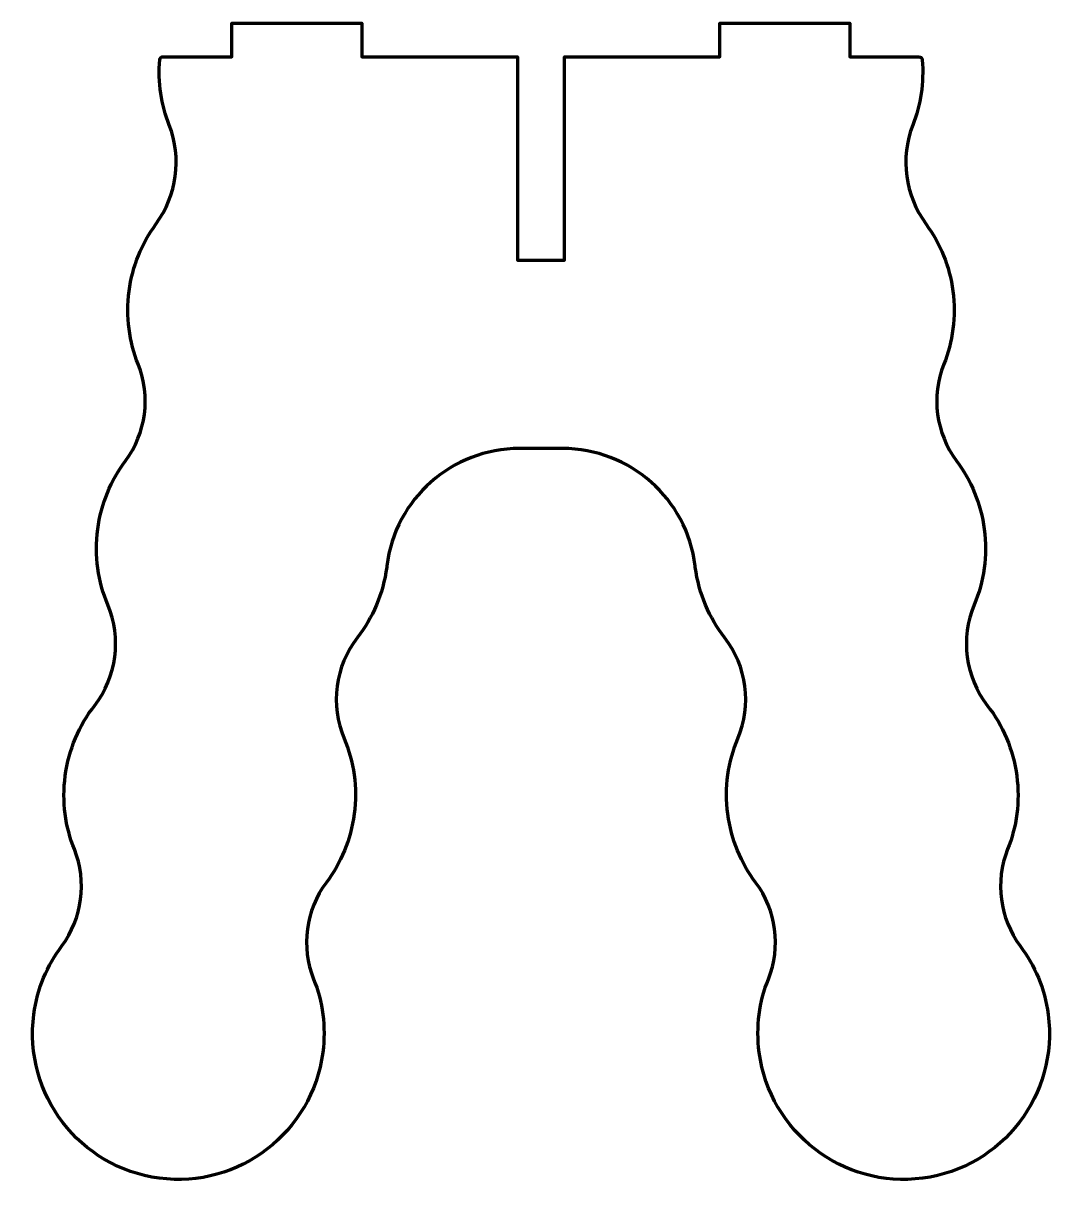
# Model space of a CAD drawing. Header units: inches. Extents: x 16 to 32, y -33 to -15.1.
import ezdxf

# ---------------------------------------------------------------- set-up
doc = ezdxf.new("R2010")
doc.units = ezdxf.units.IN
doc.header["$MEASUREMENT"] = 0
doc.layers.add('Outline', color=7, linetype='Continuous', lineweight=0)

msp = doc.modelspace()

# ---------------------------------------------------------------- linework, layer by layer
at = {"layer": 'Outline', "color": 18, "lineweight": 211, "true_color": 0x000000}
msp.add_open_spline([(31.793, -30.349), (31.741, -29.953), (31.588, -29.595), (31.365, -29.297), (31.046, -28.871), (30.972, -28.305), (31.17, -27.811), (31.308, -27.465), (31.362, -27.08), (31.31, -26.684), (31.256, -26.275), (31.096, -25.907), (30.861, -25.603), (30.518, -25.16), (30.44, -24.568), (30.656, -24.052), (30.805, -23.697), (30.865, -23.3), (30.811, -22.891), (30.759, -22.496), (30.607, -22.138), (30.385, -21.841), (30.067, -21.414), (29.992, -20.85), (30.189, -20.356), (30.327, -20.011), (30.381, -19.626), (30.329, -19.231), (30.278, -18.845), (30.132, -18.494), (29.917, -18.2), (29.596, -17.76), (29.513, -17.186), (29.712, -16.679), (29.833, -16.369), (29.887, -16.027), (29.858, -15.675), (29.856, -15.649), (29.834, -15.629), (29.808, -15.629), (29.808, -15.629), (28.747, -15.629), (28.747, -15.629), (28.747, -15.629), (28.747, -15.114), (28.747, -15.114), (28.747, -15.114), (26.748, -15.114), (26.748, -15.114), (26.748, -15.114), (26.748, -15.629), (26.748, -15.629), (26.748, -15.629), (24.817, -15.629), (24.817, -15.629), (24.802, -15.63), (24.787, -15.63), (24.772, -15.63), (24.772, -15.63), (24.362, -15.63), (24.362, -15.63), (24.362, -15.63), (24.362, -18.757), (24.362, -18.757), (24.362, -18.757), (23.638, -18.757), (23.638, -18.757), (23.638, -18.757), (23.638, -15.63), (23.638, -15.63), (23.638, -15.63), (23.228, -15.63), (23.228, -15.63), (23.213, -15.63), (23.198, -15.63), (23.183, -15.629), (23.183, -15.629), (21.249, -15.629), (21.249, -15.629), (21.249, -15.629), (21.249, -15.114), (21.249, -15.114), (21.249, -15.114), (19.251, -15.114), (19.251, -15.114), (19.251, -15.114), (19.251, -15.629), (19.251, -15.629), (19.251, -15.629), (18.19, -15.629), (18.19, -15.629), (18.165, -15.629), (18.144, -15.647), (18.142, -15.672), (18.112, -16.025), (18.166, -16.368), (18.288, -16.679), (18.487, -17.186), (18.404, -17.76), (18.083, -18.2), (17.868, -18.494), (17.722, -18.845), (17.671, -19.231), (17.619, -19.626), (17.673, -20.011), (17.811, -20.356), (18.008, -20.85), (17.933, -21.414), (17.615, -21.841), (17.393, -22.138), (17.241, -22.496), (17.189, -22.891), (17.135, -23.3), (17.195, -23.697), (17.344, -24.052), (17.56, -24.568), (17.482, -25.16), (17.139, -25.603), (16.904, -25.907), (16.744, -26.275), (16.69, -26.684), (16.638, -27.08), (16.692, -27.465), (16.83, -27.811), (17.028, -28.305), (16.954, -28.871), (16.635, -29.297), (16.412, -29.595), (16.259, -29.953), (16.207, -30.349), (16.046, -31.578), (16.908, -32.705), (18.134, -32.866), (19.36, -33.028), (20.485, -32.162), (20.647, -30.933), (20.699, -30.538), (20.645, -30.152), (20.506, -29.806), (20.308, -29.312), (20.383, -28.747), (20.702, -28.321), (20.925, -28.023), (21.077, -27.664), (21.129, -27.268), (21.183, -26.86), (21.124, -26.462), (20.975, -26.108), (20.758, -25.591), (20.836, -24.999), (21.179, -24.557), (21.414, -24.253), (21.575, -23.884), (21.629, -23.475), (21.63, -23.468), (21.63, -23.461), (21.631, -23.455), (21.757, -22.424), (22.632, -21.65), (23.67, -21.65), (23.67, -21.65), (24.33, -21.65), (24.33, -21.65), (25.368, -21.65), (26.243, -22.424), (26.369, -23.455), (26.37, -23.461), (26.37, -23.468), (26.371, -23.475), (26.425, -23.884), (26.586, -24.253), (26.821, -24.557), (27.164, -24.999), (27.242, -25.591), (27.025, -26.108), (26.876, -26.462), (26.817, -26.86), (26.871, -27.268), (26.923, -27.664), (27.075, -28.023), (27.298, -28.321), (27.617, -28.747), (27.692, -29.312), (27.494, -29.806), (27.355, -30.152), (27.301, -30.538), (27.353, -30.933), (27.515, -32.162), (28.64, -33.028), (29.866, -32.866), (31.092, -32.705), (31.954, -31.578), (31.793, -30.349)], degree=3, knots=[0, 0, 0, 0, 1, 1, 1, 2, 2, 2, 3, 3, 3, 4, 4, 4, 5, 5, 5, 6, 6, 6, 7, 7, 7, 8, 8, 8, 9, 9, 9, 10, 10, 10, 11, 11, 11, 12, 12, 12, 13, 13, 13, 14, 14, 14, 15, 15, 15, 16, 16, 16, 17, 17, 17, 18, 18, 18, 19, 19, 19, 20, 20, 20, 21, 21, 21, 22, 22, 22, 23, 23, 23, 24, 24, 24, 25, 25, 25, 26, 26, 26, 27, 27, 27, 28, 28, 28, 29, 29, 29, 30, 30, 30, 31, 31, 31, 32, 32, 32, 33, 33, 33, 34, 34, 34, 35, 35, 35, 36, 36, 36, 37, 37, 37, 38, 38, 38, 39, 39, 39, 40, 40, 40, 41, 41, 41, 42, 42, 42, 43, 43, 43, 44, 44, 44, 45, 45, 45, 46, 46, 46, 47, 47, 47, 48, 48, 48, 49, 49, 49, 50, 50, 50, 51, 51, 51, 52, 52, 52, 53, 53, 53, 54, 54, 54, 55, 55, 55, 56, 56, 56, 57, 57, 57, 58, 58, 58, 59, 59, 59, 60, 60, 60, 61, 61, 61, 62, 62, 62, 63, 63, 63, 64, 64, 64, 64], dxfattribs=at)

doc.saveas('drawing.dxf')
